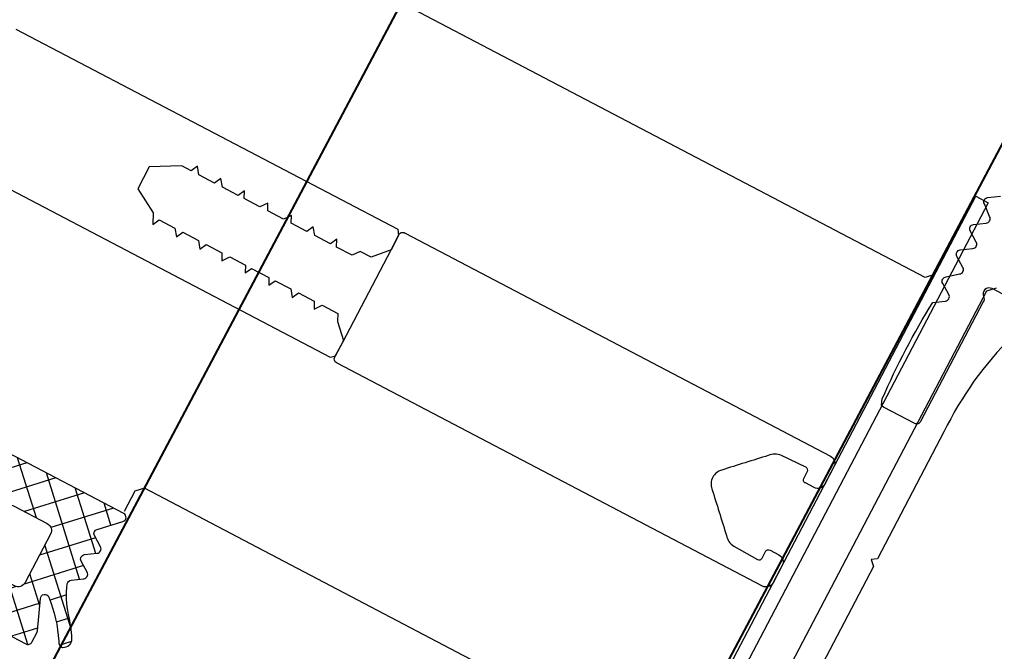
# Model space of a CAD drawing. Header units: millimetres. Extents: x -434100 to 9270898, y 0 to 249028.
# Drawn here: x -53940.2 to -53872.9, y 110980.2 to 111023.8 of the extents above; entities that cross this region are included whole.
import ezdxf
from ezdxf import colors
from ezdxf.entities.mleader import LeaderData, LeaderLine
from ezdxf.math import Vec2, Vec3

# ---------------------------------------------------------------- set-up
doc = ezdxf.new("R2010")
doc.units = ezdxf.units.MM
doc.header["$MEASUREMENT"] = 0
doc.layers.get('0').update_dxf_attribs({"color": 250, "lineweight": 9})
for name, color, linetype, lineweight in [('_АР ТЕКСТ', 250, 'Continuous', 25), ('АР_Отметки', 250, 'Continuous', 15), ('АР_Перегородки витражные', 152, 'Continuous', 13), ('АР_Подоконники', 163, 'Continuous', 9), ('АР_Размеры дверей', 15, 'Continuous', 0), ('АР_Сущ Несущая стена', 216, 'Continuous', 30)]:
    doc.layers.add(name, color=color, linetype=linetype, lineweight=lineweight)
doc.layers.add('Тонкая', color=7, linetype='Continuous')
doc.styles.add('ISOCPEUR', font='isocpeur.TTF', dxfattribs={"width": 0.7})

# ---------------------------------------------------------------- blocks, each defined once
blk = doc.blocks.new('_DotSmall')
at = {"color": 0, "linetype": 'ByBlock', "const_width": 0.5}
blk.add_lwpolyline([(-0.0625, 0, 1), (0.0625, 0, 1)], format="xyb", close=True, dxfattribs=at)
blk = doc.blocks.new('стойка витр.')
h = blk.add_hatch()
h.set_pattern_fill('ANSI37', scale=0.5, angle=-69.23283665521843)
h.set_pattern_definition([(335.7671633447816, (-69115.31625940584, 318510.9409690977), (0.6515825639889636, 1.447617495164233), []), (65.76716334478155, (-69115.31625940584, 318510.9409690977), (-1.447617495164233, 0.6515825639889636), [])])
edge = h.paths.add_edge_path()
edge.add_line((-7.614656875375658, -25.62993601259222), (-7.273265914729564, -26.53020796886267))
edge.add_arc((-7.672138333263274, -26.68151659366696), 0.4266069692434679, -30.765631391378577, 20.77378547182468, ccw=False)
edge.add_arc((-6.938850257283542, -27.11794408495156), 0.4267278803339729, 149.2463648056786, 290.7703475873838)
edge.add_line((-6.787522688187892, -27.51693863464607), (-5.761497533734655, -27.12786096686614))
edge.add_arc((-5.826270069284272, -26.95688741173914), 0.1828317202082013, 290.7489596719217, 380.7853669983573)
edge.add_line((-5.655337706935825, -26.89200624793739), (-5.698566115868744, -26.77800989551906))
edge.add_arc((-5.527559815348082, -26.71316091253391), 0.1828894349380834, 65.75635340077491, 200.7677215485159, ccw=False)
edge.add_line((-5.452462167653721, -26.54640093915077), (-3.994188920449233, -27.29736676610628))
edge.add_arc((-4.339684557994865, -27.83227055815794), 0.6367804192296694, 19.809448943918426, 57.14148607166612, ccw=False)
edge.add_line((-3.740585688123247, -27.61647007986176), (-2.270775810728082, -31.49246202532231))
edge.add_arc((-2.862326952422118, -31.72816639327794), 0.6367804192285443, -15.60715938413449, 21.72487774361298, ccw=False)
edge.add_line((-2.249025291763246, -31.89948590572749), (-2.842686385673005, -33.42856309223862))
edge.add_arc((-3.009474684396633, -33.35352837480535), 0.1828894349365558, 200.7666051236535, 335.7779732896313, ccw=False)
edge.add_line((-3.180482248484623, -33.41837402567035), (-3.223710657359334, -33.30437767335388))
edge.add_arc((-3.394684212462365, -33.36915020895407), 0.1828317202037067, 20.74895968940122, 110.7853670142414)
edge.add_line((-3.459565376309911, -33.19821784662781), (-4.485590530792251, -33.58729551440774))
edge.add_arc((-4.334307311281267, -33.98630688185023), 0.4267278803335083, 110.7639791032461, 252.2879618854569)
edge.add_arc((-4.593835025358378, -34.79921876089735), 0.4266069692128739, 20.760541213745626, 72.2999580801698, ccw=False)
edge.add_line((-4.194927641627146, -34.64800234186259), (-3.805871961842058, -35.67396951244882))
edge.add_arc((-3.976804324152614, -35.73885067632053), 0.1828317201976034, -69.25104032001241, 20.78536702306718, ccw=False)
edge.add_line((-3.912031788582681, -35.9098242314285), (-10.63804850899032, -38.46038830642647))
edge.add_arc((-10.76198657700206, -38.18099989774544), 0.3056444463879536, 200.8460379983515, 293.92230867425997, ccw=False)
edge.add_line((-11.04762355046114, -38.2897659172595), (-11.3069940036512, -37.6057878035499))
edge.add_arc((-11.02280217192234, -37.49789568213767), 0.3039830703908278, 175.7219656777917, 200.7890354028728, ccw=False)
edge.add_line((-11.32593828623067, -37.47521963119652), (-11.26283276302274, -35.23454482450325))
edge.add_arc((-11.5667631736687, -35.21197449929495), 0.3047673113958011, 355.7529257944983, 510.3971654946409)
edge.add_arc((-3.085478140807247, -39.81161386289363), 9.95296756819478, 151.493160172311, 169.5799937381118)
edge.add_arc((-13.27454869620142, -38.00608067109534), 0.4002801790508524, 282.30928711923883, 359.2250395672268, ccw=False)
edge.add_arc((-13.15914824141406, -37.79549114656839), 0.6024183835459826, 172.8865217206561, 267.13931994465963, ccw=False)
edge.add_arc((-2.924576102079248, -39.73891867786803), 11.01872594919693, 160.6453850739864, 169.4469810176308, ccw=False)
edge.add_arc((-19.07760885644255, -34.09585671602533), 6.091684827120307, 340.9199566399376, 360.7754221413588)
edge.add_arc((-13.29124725463213, -34.01305259408502), 0.3047655738143686, 359.9316076928689, 436.4302022680961)
edge.add_line((-13.21974018984474, -33.71679460741143), (-14.0766899229202, -33.52020163946145))
edge.add_arc((-14.00514734915965, -33.22393144415915), 0.3047857747414494, 145.1100748207506, 256.424251871352, ccw=False)
edge.add_line((-14.2551486332959, -33.04959347808472), (-13.74402617113083, -32.33421562775766))
edge.add_arc((-13.99402745527389, -32.1598776616858), 0.3047857747455562, 325.1100748218798, 436.4242518702226)
edge.add_line((-13.92248488150653, -31.86360746638093), (-14.7794566025841, -31.6669565144839))
edge.add_arc((-14.7079140287954, -31.37068631918638), 0.3047857747434108, 145.1100748199116, 256.4242518659954, ccw=False)
edge.add_line((-14.95791531293071, -31.19634835310717), (-14.44679285076563, -30.48097050278011))
edge.add_arc((-14.69684457899481, -30.30662212908397), 0.3048331054870662, 325.1138936033488, 425.7589859189499)
edge.add_line((-14.57168746687239, -30.0286672415823), (-16.28069433249766, -29.27720980550657))
edge.add_arc((-16.15556139849932, -28.99925320327871), 0.3048247429148342, 110.79403674408451, 245.7632621299588, ccw=False)
edge.add_line((-16.26377712844987, -28.71428394233226), (-7.850470401957864, -25.52388481301023))
edge.add_arc((-7.785589238115906, -25.69481717533219), 0.1828317201977073, 20.785366643697614, 110.7853670130821, ccw=False)
edge = h.paths.add_edge_path(flags=16)
edge.add_line((-3.343847721320344, -31.0696095920357), (-4.256775251385989, -28.66215553430811))
edge.add_arc((-4.763091039367282, -28.8541548874382), 0.5414973949720253, 20.7671633452251, 110.7671633452251)
edge.add_line((-4.955090392497368, -28.34783909945691), (-5.880512773175724, -28.69876731990371))
edge.add_arc((-5.68851342006019, -29.20508310789228), 0.5414973949736688, 110.7671633435124, 200.7671633435124)
edge.add_line((-6.194829208048759, -29.39708246100781), (-5.281901677954011, -31.8045365187354))
edge.add_arc((-4.775585889972717, -31.61253716560532), 0.5414973949720253, 200.7671633452251, 290.7671633452251)
edge.add_line((-4.583586536842631, -32.11885295358661), (-3.658164156164275, -31.76792473313981))
edge.add_arc((-3.850163509294362, -31.26160894516579), 0.541497394965222, 290.7671633454981, 380.7671633454981)
edge = h.paths.add_edge_path(flags=16)
edge.add_line((-6.665125275787432, -32.97088079506648), (-8.003619441966293, -29.4411776089255))
edge.add_arc((-8.509935229947587, -29.63317696205559), 0.5414973949720253, 20.7671633452251, 110.7671633452251)
edge.add_line((-8.701934583077673, -29.12686117407429), (-11.1093675273587, -30.03978069775621))
edge.add_arc((-10.91736817424317, -30.54609648574478), 0.5414973949736688, 110.7671633435124, 200.7671633435124)
edge.add_line((-11.42368396223173, -30.73809583886032), (-10.08518979602377, -34.2677990250013))
edge.add_arc((-9.578874008042476, -34.07579967187121), 0.5414973949720253, 200.7671633452251, 290.7671633452251)
edge.add_line((-9.38687465491239, -34.5821154598525), (-6.979441710631363, -33.66919593617058))
edge.add_arc((-7.171441063761449, -33.16288014819656), 0.541497394965222, 290.7671633454981, 380.7671633454981)
at = {"lineweight": 0, "ltscale": 100, "transparency": 33554687}
for points in [[(-4.8720624113339, 3.563811556159635), (-32.68827406296623, -6.984337978748954), (-32.78663952485658, -7.412805841304362), (-32.39756185706938, -8.438830995786702), (-31.09647737510386, -9.118948907402228), (-30.2985029091069, -8.81635004535201), (-29.78357822878752, -9.142708211846184), (-28.64349873815081, -8.710380147196702), (-28.58844165704795, -8.16787993638718), (-28.18751332900138, -8.537466511741513), (-27.04754980615689, -8.105182423096267), (-26.87849637278123, -7.51945380341931), (-26.47751006082399, -7.889018390778801), (-25.33748855406884, -7.456712314131437), (-25.28243147299509, -6.914212103321915), (-24.7675067926466, -7.240570269808813), (-23.62748528589145, -6.808264193168725), (-23.5724282048177, -6.265763982351928), (-23.05744554058765, -6.592100160843984), (-21.91748201774317, -6.159816072198737), (-21.86242493664031, -5.617315861389216), (-21.46149660859373, -5.986902436743549), (-20.32147510183859, -5.554596360096184), (-20.15236368455226, -4.968845752424386), (-19.75143535650568, -5.338432327778719), (-18.6114718336612, -4.906148239133472), (-18.44241840028553, -4.320419619456516), (-18.0414320883574, -4.689984206808731), (-17.35739599072258, -4.430591765623831), (-15.14439867439796, -4.764904394331097), (-14.53915697429329, -6.360969294146344), (-15.78927863537683, -7.87813783652382), (-15.87193323494284, -8.691881148712127), (-16.27286156296032, -8.322294573416002), (-17.41288306971546, -8.754600650063367), (-17.58193650312023, -9.340329269682115), (-17.9828648311377, -8.97074269438599), (-19.12288633789285, -9.403048771026079), (-19.29193977129762, -9.988777390644827), (-19.69292608322576, -9.61921280335082), (-20.83288960607024, -10.05149689199607), (-20.8879466871731, -10.59399710274738), (-21.40287136749248, -10.26763893631141), (-22.54295085812919, -10.6999670009609), (-22.59800793926115, -11.24246721171221), (-22.99893626727862, -10.87288063641608), (-24.25289614239591, -11.34839313392149), (-24.30795322352787, -11.89089334468008), (-24.70893953545601, -11.52132875738607), (-25.84896104221116, -11.95363483402616), (-26.01801447558682, -12.53936345364491), (-26.4189428036334, -12.16977687834878), (-27.55896431035944, -12.60208295499615), (-27.61402139149141, -13.14458316574746), (-28.12900405569235, -12.81824698731361), (-29.26896757853683, -13.25053107595886), (-29.32402465966879, -13.79303128671745), (-29.89022619093885, -15.05085136390699), (-29.45792011427693, -16.19087287064031), (-29.14341260807123, -16.33238676948531), (-1.327200956468005, -5.784237234569446)], [(-69.8438361948356, -5.633594956780144), (-69.21493715024553, -5.916666730459838), (-30.90838462579995, 8.609511357899464), (-30.62531285212026, 9.238410402496811), (-31.1873041553481, 10.72042096611403)], [(-59.28629948117305, -43.93455252060812), (-73.55412178576807, -6.30930235532287), (-74.18304982228437, -6.026241575636959)], [(-56.0608929025766, -41.98018508909445), (-55.7778211288678, -41.3512860444971), (-17.47126860445132, -26.8251079561378), (-16.84236955983215, -27.10817972981749), (-16.28037825660431, -28.59019029343472)]]:
    blk.add_lwpolyline(points, dxfattribs=at)
at = {"color": 7, "lineweight": 0, "ltscale": 100, "transparency": 33554687}
for points in [[(-75.03088077326538, -6.556658951718418), (-73.89088825849467, -6.124363869072113, -0.7102015621310012), (-73.37286607688293, -6.741579856578028, 0.2286961432583318), (-73.40517316877958, -7.111109647914418), (-70.10181337440736, -15.82230158713355, 0.414362099440266), (-69.70872084749863, -15.99923473002855), (-67.42870682594366, -15.13463357074215, 0.1511707915363169), (-67.28675684856717, -15.02397433044825), (-67.28408048482379, -14.56993261339812, 0.03540799054371244), (-69.94453478069045, -7.554127657436766), (-70.80145552181057, -7.357523695485725, -0.527867958552825), (-70.9799117797229, -6.88692200143123), (-70.46881830951315, -6.171555145097955, 0.5278679585528249), (-70.64727456742548, -5.700953451043461), (-71.54744570542243, -5.39029515288712, -0.527867958552825), (-71.72590196330566, -4.91969345882535), (-71.21480849309592, -4.20432660249935, 0.5278679585528249), (-71.39326475097914, -3.733724908495788), (-72.25018549209926, -3.537120946544746, -0.527867958552825), (-72.4286417500116, -3.066519252482976), (-71.91757026780397, -2.351094412268139, 0.5278679585717272), (-72.0960265256872, -1.880492718206369), (-72.95294726680731, -1.683888756255328, -0.5278679585717273), (-73.13140352474875, -1.213287062200834), (-72.66353846338461, -0.3839238536165794, 0.5278679585528249), (-72.84199472126784, 0.08667784044519067), (-73.69893745039008, 0.2833397862850688, -0.5278679585717273)], [(-3.912031788582681, -35.9098242314285), (-10.63804850899032, -38.46038830642647, -0.4300281847644905), (-11.04762355046114, -38.2897659172595), (-11.3069940036512, -37.6057878035499, -0.1098139781175365), (-11.32593828623067, -37.47521963119652), (-11.26283276302274, -35.23454482450325, 0.8000358277039689), (-11.83174935798161, -35.06142405519495, 0.07908294790216032), (-12.87430513065192, -38.01149454006372, -0.3488032577412263), (-13.18921346374555, -38.39715882165183, -0.4361245879823007), (-13.75692971088574, -37.72089072036033, -0.03842309887939363), (-13.32058396766661, -36.08715992321959, 0.08685322061285544), (-12.98648189794039, -34.01341638380836, 0.3467629046601076), (-13.21974018984474, -33.71679460741143), (-14.0766899229202, -33.52020163946145, -0.5278770357902526), (-14.2551486332959, -33.04959347808472), (-13.74402617113083, -32.33421562775766, 0.5278770357776507), (-13.92248488150653, -31.86360746638093), (-14.7794566025841, -31.6669565144839, -0.5278770357650493), (-14.95791531293071, -31.19634835310717), (-14.44679285076563, -30.48097050278011, 0.4697389635461835), (-14.57168746687239, -30.0286672415823), (-16.28069433249766, -29.27720980550657, -0.667984424932516), (-16.26377712844987, -28.71428394233226), (-7.850470401957864, -25.52388481301023, -0.4142135642613711)]]:
    blk.add_lwpolyline(points, format="xyb", dxfattribs=at)
at = {"lineweight": 0, "ltscale": 100, "transparency": 33554687}
blk.add_lwpolyline([(-75.65109363460215, -9.228998069294903, -0.08279896819570452), (-71.78454054114991, -16.33338165576424), (-68.2828855071275, -25.56749207813118), (-67.85441064060433, -25.66578856210981), (-68.06674346281216, -26.13747383952432), (-64.60831683766446, -35.257587909633, -0.08279896819570452)], format="xyb", dxfattribs=at)
at = {"color": 7, "lineweight": 0, "ltscale": 100, "transparency": 33554687}
blk.add_lwpolyline([(-72.00534459005576, 0.06645459306309931), (-72.91737339223619, -0.2793946658493951)], dxfattribs=at)
blk.add_lwpolyline([(-72.91737339223619, -0.2793946658493951), (-54.81141330953687, -48.02608389785019), (-53.89938450735644, -47.68023463893769), (-72.00534459005576, 0.06645459306309931)], close=True)
at = {"lineweight": 0, "ltscale": 100, "transparency": 33554687}
blk.add_lwpolyline([(-32.39756185706938, -8.438830995786702), (-32.78663952485658, -7.412805841304362, 0.5239329190821609), (-33.2204523376422, -7.186144611914642), (-64.21182667926769, -18.93829823563283, 0.4143255057077639), (-64.53033920991584, -19.64587643784762), (-64.05480472955969, -20.89989428329136, 0.410627156480438), (-63.35370618529851, -21.2207818566676), (-62.72021259606117, -20.98055557451153, 0.4925517741577297), (-62.57218080674647, -20.68314875576471), (-62.75156135272118, -20.21010964907327, -0.4411110715409258), (-62.61002546586678, -19.89566012677096), (-60.83807044223067, -19.28752400128724, -0.2080566110632873), (-59.94503853938659, -19.40384657128016, -1.575399656426527e-05), (-56.87977393603069, -20.78551547546522, -0.4398191101055806), (-56.36006749374792, -22.15601788895583, -1.575399656426528e-05), (-57.73845635901671, -25.2227588602982, -0.2080566110632873), (-58.32981322327396, -25.9019745689875), (-60.05946139091975, -26.62167684709857, -0.4411110715409258), (-60.37391091321479, -26.48014096025872), (-60.5532914591895, -26.00710185356729, 0.4925517741577297), (-60.86130306290579, -25.88263065828505), (-61.49479665214312, -26.12285694043385, 0.410627156480438), (-61.80683951149695, -26.82793655114801), (-61.3313050311408, -28.08195439658448, 0.4143255057077639), (-60.62370682114852, -28.40042247599195), (-29.6323624739598, -16.64818975485105, 0.5239329190821609), (-29.45792011430603, -16.19087287058937), (-29.84699778209324, -15.16484771611431)], format="xyb", close=True, dxfattribs=at)
at = {"color": 7}
blk.add_lwpolyline([(-6.665125275787432, -32.97088079506648), (-8.003619441966293, -29.4411776089255, 0.414213562373095), (-8.701934583077673, -29.12686117407429), (-11.1093675273587, -30.03978069775621, 0.414213562373095), (-11.42368396223173, -30.73809583886032), (-10.08518979602377, -34.2677990250013, 0.414213562373095), (-9.38687465491239, -34.5821154598525), (-6.979441710631363, -33.66919593617058, 0.414213562373095)], format="xyb", close=True, dxfattribs=at)
blk = doc.blocks.new('A$Cd39b9c29')
at = {"color": 5, "ltscale": 150}
for p, q in [((4761.678311984055, -2780.82130629092), (6027.145115525229, -383.344117126253)), ((4802.162454684963, -2791.910856640316), (6064.915442717611, -400.4321254459792))]:
    blk.add_line(p, q, dxfattribs=at)
at = {"layer": 'АР_Перегородки витражные', "xscale": -1, "rotation": 353.2013528500327}
blk.add_blockref('стойка витр.', (5374.079082107521, -1565.048679498199), dxfattribs=at)
blk = doc.blocks.new('A$Cec9b444d')
at = {"layer": 'Тонкая', "ltscale": 100, "rotation": 359.8999999999999}
blk.add_blockref('A$Cd39b9c29', (-19.13216614062549, 2.909131854816223), dxfattribs=at)

msp = doc.modelspace()

# ---------------------------------------------------------------- linework, layer by layer
at = {"layer": 'АР_Подоконники', "ltscale": 100}
for centre, radius, start, end in [((-62167.24300156608, 115478.5601402703), 8924.05480828957, 271.1088337112354, 356.4039573747584), ((-62177.5982352608, 115490.9179208929), 8940.172386791677, 271.6912536695478, 356.3290814001298)]:
    msp.add_arc(centre, radius, start, end, dxfattribs=at)
at = {"layer": 'АР_Сущ Несущая стена', "lineweight": 18, "ltscale": 100}
for centre, radius, start, end in [((-62178.19872707473, 115484.5892881446), 9778.654617052323, 272.5925479651556, 356.6353913737287), ((-62185.86614956979, 115502.5789153461), 9144.28346907419, 272.8206375183279, 356.2887310665694)]:
    msp.add_arc(centre, radius, start, end, dxfattribs=at)

# ---------------------------------------------------------------- block references
at = {"layer": 'АР_Размеры дверей', "ltscale": 100}
msp.add_blockref('A$Cec9b444d', (-59297.93893264476, 112591.6578694153), dxfattribs=at)

# ---------------------------------------------------------------- leaders
at = {"layer": '_АР ТЕКСТ'}
ml = msp.add_multileader_mtext('Standard', dxfattribs=at)
ml.set_content('{\\W0.8;-2,550}', color=256, style='ISOCPEUR')
ml.set_leader_properties(color=256, linetype='Continuous', lineweight=-1)
ml.set_arrow_properties(name='DOTSMALL')
ml.build(insert=Vec2(0, 0))
ml.multileader.update_dxf_attribs({"has_text_frame": 1, "text_left_attachment_type": 4, "text_right_attachment_type": 4, "dogleg_length": 100, "arrow_head_size": 180})
ctx = ml.context
ctx.base_point, ctx.char_height, ctx.arrow_head_size, ctx.landing_gap_size, ctx.plane_origin = Vec3(-302775.822290387, 123943.2638625839, -1.961751612303354), 250, 180, 50, Vec3(-302295.4889269536, 121699.245469789, -1.961751612303354)
ctx.left_attachment, ctx.right_attachment = 4, 4
notes = []
notes.append((ctx, [(0, (0, 0, 0), (0, 0), (1, 0), 1, [])]))
ctx.mtext.insert, ctx.mtext.width, ctx.mtext.defined_height, ctx.mtext.line_spacing_style, ctx.mtext.flow_direction = Vec3(-302725.822290387, 124276.5971959173, -1.961751612303354), 801.0864057841361, 330.709552927064, 2, 5
ml = msp.add_multileader_mtext('Standard', dxfattribs=at)
ml.set_content('{\\W0.8;-2,550}', color=256, style='ISOCPEUR')
ml.set_leader_properties(color=256, linetype='Continuous', lineweight=-1)
ml.set_arrow_properties(name='DOTSMALL')
ml.build(insert=Vec2(0, 0))
ml.multileader.update_dxf_attribs({"has_text_frame": 1, "text_left_attachment_type": 4, "text_right_attachment_type": 4, "dogleg_length": 100, "arrow_head_size": 180})
ctx = ml.context
ctx.base_point, ctx.char_height, ctx.arrow_head_size, ctx.landing_gap_size, ctx.plane_origin = Vec3(-314736.0148765142, 120073.2763382189, -1.961751612303354), 250, 180, 50, Vec3(-314255.6815130808, 117829.2579454239, -1.961751612303354)
ctx.left_attachment, ctx.right_attachment = 4, 4
notes.append((ctx, [(0, (0, 0, 0), (0, 0), (1, 0), 1, [])]))
ctx.mtext.insert, ctx.mtext.width, ctx.mtext.defined_height, ctx.mtext.line_spacing_style, ctx.mtext.flow_direction = Vec3(-314686.0148765142, 120406.6096715522, -1.961751612303354), 801.0864057841361, 330.709552927064, 2, 5
at = {"layer": 'АР_Отметки'}
ml = msp.add_multileader_mtext('Standard', dxfattribs=at)
ml.set_content('%%P0,000', color=256, style='ISOCPEUR')
ml.set_leader_properties(color=256, linetype='Continuous', lineweight=-1)
ml.set_arrow_properties(name='DOTSMALL')
ml.build(insert=Vec2(0, 0))
ml.multileader.update_dxf_attribs({"has_text_frame": 1, "text_left_attachment_type": 4, "text_right_attachment_type": 4, "dogleg_length": 100, "arrow_head_size": 180})
ctx = ml.context
ctx.base_point, ctx.char_height, ctx.arrow_head_size, ctx.landing_gap_size, ctx.plane_origin = Vec3(-188172.5124386176, 132152.9333137182), 250, 180, 50, Vec3(-190605.4279969083, 130585.9244088862)
ctx.left_attachment, ctx.right_attachment = 4, 4
notes.append((ctx, [(0, (0, 0, 0), (0, 0), (1, 0), 1, [])]))
ctx.mtext.insert, ctx.mtext.width, ctx.mtext.line_spacing_style, ctx.mtext.flow_direction = Vec3(-188122.5124386176, 132486.2666470516), 852.6970314602484, 2, 5
ml = msp.add_multileader_mtext('Standard', dxfattribs=at)
ml.set_content('-1,140', color=256, style='ISOCPEUR')
ml.set_leader_properties(color=256, linetype='Continuous', lineweight=-1)
ml.set_arrow_properties(name='DOTSMALL')
ml.build(insert=Vec2(0, 0))
ml.multileader.update_dxf_attribs({"has_text_frame": 1, "text_left_attachment_type": 4, "text_right_attachment_type": 4, "dogleg_length": 100, "arrow_head_size": 180})
ctx = ml.context
ctx.base_point, ctx.char_height, ctx.arrow_head_size, ctx.landing_gap_size, ctx.plane_origin = Vec3(-177642.6891644439, 129596.0316846829), 250, 180, 50, Vec3(-177735.2565464962, 129497.0226398548)
ctx.left_attachment, ctx.right_attachment = 4, 4
notes.append((ctx, [(0, (0, 0, 0), (0, 0), (1, 0), 1, [])]))
ctx.mtext.insert, ctx.mtext.width, ctx.mtext.line_spacing_style, ctx.mtext.flow_direction = Vec3(-177592.6891644439, 129929.3650180162), 852.6970314602484, 2, 5
ml = msp.add_multileader_mtext('Standard', dxfattribs=at)
ml.set_content('Л.4', color=256, style='ISOCPEUR')
ml.set_leader_properties(color=256, linetype='Continuous', lineweight=-1)
ml.set_arrow_properties(name='DOTSMALL')
ml.build(insert=Vec2(0, 0))
ml.multileader.update_dxf_attribs({"has_text_frame": 1, "text_left_attachment_type": 4, "text_right_attachment_type": 4, "dogleg_length": 100, "arrow_head_size": 180})
ctx = ml.context
ctx.base_point, ctx.char_height, ctx.arrow_head_size, ctx.landing_gap_size, ctx.plane_origin = Vec3(-186544.9491399704, 129531.4380418179), 250, 180, 50, Vec3(-161309.03180635, 117908.3185617844)
ctx.left_attachment, ctx.right_attachment = 4, 4
notes.append((ctx, [(0, (0, 0, 0), (0, 0), (1, 0), 1, [])]))
ctx.mtext.insert, ctx.mtext.width, ctx.mtext.line_spacing_style, ctx.mtext.flow_direction = Vec3(-186494.9491399704, 129864.7713751512), 852.6970314602484, 2, 5
ml = msp.add_multileader_mtext('Standard', dxfattribs=at)
ml.set_content('0,000', color=256, style='ISOCPEUR')
ml.set_leader_properties(color=256, linetype='Continuous', lineweight=-1)
ml.set_arrow_properties(name='DOTSMALL')
ml.build(insert=Vec2(0, 0))
ml.multileader.update_dxf_attribs({"has_text_frame": 1, "text_left_attachment_type": 4, "text_right_attachment_type": 4, "dogleg_length": 100, "arrow_head_size": 180})
ctx = ml.context
ctx.base_point, ctx.char_height, ctx.arrow_head_size, ctx.landing_gap_size, ctx.plane_origin = Vec3(-185715.8079637145, 129520.5651572252), 250, 180, 50, Vec3(-189667.3689469353, 128082.0881639439)
ctx.left_attachment, ctx.right_attachment = 4, 4
notes.append((ctx, [(0, (0, 0, 0), (0, 0), (1, 0), 1, [])]))
ctx.mtext.insert, ctx.mtext.width, ctx.mtext.line_spacing_style, ctx.mtext.flow_direction = Vec3(-185665.8079637145, 129853.8984905586), 852.6970314602484, 2, 5
ml = msp.add_multileader_mtext('Standard', dxfattribs=at)
ml.set_content('-1,140', color=256, style='ISOCPEUR')
ml.set_leader_properties(color=256, linetype='Continuous', lineweight=-1)
ml.set_arrow_properties(name='DOTSMALL')
ml.build(insert=Vec2(0, 0))
ml.multileader.update_dxf_attribs({"has_text_frame": 1, "text_left_attachment_type": 4, "text_right_attachment_type": 4, "dogleg_length": 100, "arrow_head_size": 180})
ctx = ml.context
ctx.base_point, ctx.char_height, ctx.arrow_head_size, ctx.landing_gap_size, ctx.plane_origin = Vec3(-180313.7221072279, 128673.3217394912, 1.149675994230903e-08), 250, 180, 50, Vec3(-180395.1155570771, 128959.4633156335, 1.149675994230903e-08)
ctx.left_attachment, ctx.right_attachment = 4, 4
notes.append((ctx, [(0, (0, 0, 0), (0, 0), (1, 0), 1, [])]))
ctx.mtext.insert, ctx.mtext.width, ctx.mtext.line_spacing_style, ctx.mtext.flow_direction = Vec3(-180263.7221072279, 129006.6550728246, 1.149675994230903e-08), 852.6970314602484, 2, 5
ml = msp.add_multileader_mtext('Standard', dxfattribs=at)
ml.set_content('%%P0,000', color=256, style='ISOCPEUR')
ml.set_leader_properties(color=256, linetype='Continuous', lineweight=-1)
ml.set_arrow_properties(name='DOTSMALL')
ml.build(insert=Vec2(0, 0))
ml.multileader.update_dxf_attribs({"has_text_frame": 1, "text_left_attachment_type": 4, "text_right_attachment_type": 4, "dogleg_length": 100, "arrow_head_size": 180})
ctx = ml.context
ctx.base_point, ctx.char_height, ctx.arrow_head_size, ctx.landing_gap_size, ctx.plane_origin = Vec3(-195756.5539536524, 128483.8249865545, -0.1595442850443263), 250, 180, 50, Vec3(-198827.6356693176, 126894.2764455226, -0.1595442850443263)
ctx.left_attachment, ctx.right_attachment = 4, 4
notes.append((ctx, [(0, (0, 0, 0), (0, 0), (1, 0), 1, [])]))
ctx.mtext.insert, ctx.mtext.width, ctx.mtext.line_spacing_style, ctx.mtext.flow_direction = Vec3(-195706.5539536524, 128817.1583198878, -0.1595442850443263), 852.6970314602484, 2, 5
ml = msp.add_multileader_mtext('Standard', dxfattribs=at)
ml.set_content('{\\W0.8;-2,250}', color=256, style='ISOCPEUR')
ml.set_leader_properties(color=256, linetype='Continuous', lineweight=-1)
ml.set_arrow_properties(name='DOTSMALL')
ml.build(insert=Vec2(0, 0))
ml.multileader.update_dxf_attribs({"has_text_frame": 1, "text_left_attachment_type": 4, "text_right_attachment_type": 4, "dogleg_length": 100, "arrow_head_size": 180})
ctx = ml.context
ctx.base_point, ctx.char_height, ctx.arrow_head_size, ctx.landing_gap_size, ctx.plane_origin = Vec3(-297233.6192957293, 128352.8588700729), 250, 180, 50, Vec3(-296855.5361043215, 126878.8351738673)
ctx.left_attachment, ctx.right_attachment = 4, 4
notes.append((ctx, [(0, (0, 0, 0), (0, 0), (1, 0), 1, [])]))
ctx.mtext.insert, ctx.mtext.width, ctx.mtext.defined_height, ctx.mtext.line_spacing_style, ctx.mtext.flow_direction = Vec3(-297183.6192957293, 128686.1922034062), 769.9889591111103, 343.8884462512117, 2, 5
ml = msp.add_multileader_mtext('Standard', dxfattribs=at)
ml.set_content('{\\W0.8;-2,250}', color=256, style='ISOCPEUR')
ml.set_leader_properties(color=256, linetype='Continuous', lineweight=-1)
ml.set_arrow_properties(name='DOTSMALL')
ml.build(insert=Vec2(0, 0))
ml.multileader.update_dxf_attribs({"has_text_frame": 1, "text_left_attachment_type": 4, "text_right_attachment_type": 4, "dogleg_length": 100, "arrow_head_size": 180})
ctx = ml.context
ctx.base_point, ctx.char_height, ctx.arrow_head_size, ctx.landing_gap_size, ctx.plane_origin = Vec3(-162020.0881853796, 128147.0741639908), 250, 180, 50, Vec3(-162101.4816352288, 126868.9548589426)
ctx.left_attachment, ctx.right_attachment = 4, 4
notes.append((ctx, [(0, (0, 0, 0), (0, 0), (1, 0), 1, [])]))
ctx.mtext.insert, ctx.mtext.width, ctx.mtext.defined_height, ctx.mtext.line_spacing_style, ctx.mtext.flow_direction = Vec3(-161970.0881853796, 128480.4074973241), 769.9889591111103, 343.8884462512117, 2, 5
ml = msp.add_multileader_mtext('Standard', dxfattribs=at)
ml.set_content('+2,100', color=256, style='ISOCPEUR')
ml.set_leader_properties(color=256, linetype='Continuous', lineweight=-1)
ml.set_arrow_properties(name='DOTSMALL')
ml.build(insert=Vec2(0, 0))
ml.multileader.update_dxf_attribs({"has_text_frame": 1, "text_left_attachment_type": 4, "text_right_attachment_type": 4, "dogleg_length": 100, "arrow_head_size": 180})
ctx = ml.context
ctx.base_point, ctx.char_height, ctx.arrow_head_size, ctx.landing_gap_size, ctx.plane_origin = Vec3(-157182.678851943, 126442.1109079918, 1.149675994230903e-08), 250, 180, 50, Vec3(-157264.0723017922, 125174.5467158615, 1.149675994230903e-08)
ctx.left_attachment, ctx.right_attachment = 4, 4
notes.append((ctx, [(0, (0, 0, 0), (0, 0), (1, 0), 1, [])]))
ctx.mtext.insert, ctx.mtext.width, ctx.mtext.line_spacing_style, ctx.mtext.flow_direction = Vec3(-157132.678851943, 126775.4442413251, 1.149675994230903e-08), 852.6970314602484, 2, 5
ml = msp.add_multileader_mtext('Standard', dxfattribs=at)
ml.set_content('Л.5', color=256, style='ISOCPEUR')
ml.set_leader_properties(color=256, linetype='Continuous', lineweight=-1)
ml.set_arrow_properties(name='DOTSMALL')
ml.build(insert=Vec2(0, 0))
ml.multileader.update_dxf_attribs({"has_text_frame": 1, "text_left_attachment_type": 4, "text_right_attachment_type": 4, "dogleg_length": 100, "arrow_head_size": 180})
ctx = ml.context
ctx.base_point, ctx.char_height, ctx.arrow_head_size, ctx.landing_gap_size, ctx.plane_origin = Vec3(-157231.0599079989, 123907.895005536), 250, 180, 50, Vec3(-131995.1425743785, 112284.7755255026)
ctx.left_attachment, ctx.right_attachment = 4, 4
notes.append((ctx, [(0, (0, 0, 0), (0, 0), (1, 0), 1, [])]))
ctx.mtext.insert, ctx.mtext.width, ctx.mtext.line_spacing_style, ctx.mtext.flow_direction = Vec3(-157181.0599079989, 124241.2283388694), 852.6970314602484, 2, 5
ml = msp.add_multileader_mtext('Standard', dxfattribs=at)
ml.set_content('0,000', color=256, style='ISOCPEUR')
ml.set_leader_properties(color=256, linetype='Continuous', lineweight=-1)
ml.set_arrow_properties(name='DOTSMALL')
ml.build(insert=Vec2(0, 0))
ml.multileader.update_dxf_attribs({"has_text_frame": 1, "text_left_attachment_type": 4, "text_right_attachment_type": 4, "dogleg_length": 100, "arrow_head_size": 180})
ctx = ml.context
ctx.base_point, ctx.char_height, ctx.arrow_head_size, ctx.landing_gap_size, ctx.plane_origin = Vec3(-202684.2395502269, 121780.8524941115, -0.1595442850443263), 250, 180, 50, Vec3(-205755.3212658922, 120191.3039530797, -0.1595442850443263)
ctx.left_attachment, ctx.right_attachment = 4, 4
notes.append((ctx, [(0, (0, 0, 0), (0, 0), (1, 0), 1, [])]))
ctx.mtext.insert, ctx.mtext.width, ctx.mtext.line_spacing_style, ctx.mtext.flow_direction = Vec3(-202634.2395502269, 122114.1858274449, -0.1595442850443263), 852.6970314602484, 2, 5
ml = msp.add_multileader_mtext('Standard', dxfattribs=at)
ml.set_content('0,000', color=256, style='ISOCPEUR')
ml.set_leader_properties(color=256, linetype='Continuous', lineweight=-1)
ml.set_arrow_properties(name='DOTSMALL')
ml.build(insert=Vec2(0, 0))
ml.multileader.update_dxf_attribs({"has_text_frame": 1, "text_left_attachment_type": 4, "text_right_attachment_type": 4, "dogleg_length": 100, "arrow_head_size": 180})
ctx = ml.context
ctx.base_point, ctx.char_height, ctx.arrow_head_size, ctx.landing_gap_size, ctx.plane_origin = Vec3(-172256.7562315208, 120738.0500817362, 1.149675994230903e-08), 250, 180, 50, Vec3(-174417.9686015893, 120213.4711749175, 1.149675994230903e-08)
ctx.left_attachment, ctx.right_attachment = 4, 4
notes.append((ctx, [(0, (0, 0, 0), (0, 0), (1, 0), 1, [])]))
ctx.mtext.insert, ctx.mtext.width, ctx.mtext.line_spacing_style, ctx.mtext.flow_direction = Vec3(-172206.7562315208, 121138.0500817362, 1.149675994230903e-08), 852.6970314602484, 2, 5
ml = msp.add_multileader_mtext('Standard', dxfattribs=at)
ml.set_content('{\\W0.8;-2,250}', color=256, style='ISOCPEUR')
ml.set_leader_properties(color=256, linetype='Continuous', lineweight=-1)
ml.set_arrow_properties(name='DOTSMALL')
ml.build(insert=Vec2(0, 0))
ml.multileader.update_dxf_attribs({"has_text_frame": 1, "text_left_attachment_type": 4, "text_right_attachment_type": 4, "dogleg_length": 100, "arrow_head_size": 180})
ctx = ml.context
ctx.base_point, ctx.char_height, ctx.arrow_head_size, ctx.landing_gap_size, ctx.plane_origin = Vec3(-298305.7964583198, 120267.0421383413, 1.149675994230903e-08), 250, 180, 50, Vec3(-302964.3053933498, 116414.7346247101, 1.149675994230903e-08)
ctx.left_attachment, ctx.right_attachment = 4, 4
notes.append((ctx, [(0, (0, 0, 0), (0, 0), (1, 0), 1, [])]))
ctx.mtext.insert, ctx.mtext.width, ctx.mtext.defined_height, ctx.mtext.line_spacing_style, ctx.mtext.flow_direction = Vec3(-298255.7964583198, 120600.3754716746, 1.149675994230903e-08), 769.9889591111103, 343.8884462512117, 2, 5
ml = msp.add_multileader_mtext('Standard', dxfattribs=at)
ml.set_content('0,000', color=256, style='ISOCPEUR')
ml.set_leader_properties(color=256, linetype='Continuous', lineweight=-1)
ml.set_arrow_properties(name='DOTSMALL')
ml.build(insert=Vec2(0, 0))
ml.multileader.update_dxf_attribs({"has_text_frame": 1, "text_left_attachment_type": 4, "text_right_attachment_type": 4, "dogleg_length": 100, "arrow_head_size": 180})
ctx = ml.context
ctx.base_point, ctx.char_height, ctx.arrow_head_size, ctx.landing_gap_size, ctx.plane_origin = Vec3(-153650.4186796094, 119949.9553652005), 250, 180, 50, Vec3(-156721.5003952747, 118360.4068241686)
ctx.left_attachment, ctx.right_attachment = 4, 4
notes.append((ctx, [(0, (0, 0, 0), (0, 0), (1, 0), 1, [])]))
ctx.mtext.insert, ctx.mtext.width, ctx.mtext.line_spacing_style, ctx.mtext.flow_direction = Vec3(-153600.4186796094, 120283.2886985338), 852.6970314602484, 2, 5
ml = msp.add_multileader_mtext('Standard', dxfattribs=at)
ml.set_content('0,000', color=256, style='ISOCPEUR')
ml.set_leader_properties(color=256, linetype='Continuous', lineweight=-1)
ml.set_arrow_properties(name='DOTSMALL')
ml.build(insert=Vec2(0, 0))
ml.multileader.update_dxf_attribs({"has_text_frame": 1, "text_left_attachment_type": 4, "text_right_attachment_type": 4, "dogleg_length": 100, "arrow_head_size": 180})
ctx = ml.context
ctx.base_point, ctx.char_height, ctx.arrow_head_size, ctx.landing_gap_size, ctx.plane_origin = Vec3(-156554.0615797294, 119605.9745968569, 1.149675994230903e-08), 250, 180, 50, Vec3(-156635.4550295786, 118405.0770713933, 1.149675994230903e-08)
ctx.left_attachment, ctx.right_attachment = 4, 4
notes.append((ctx, [(0, (0, 0, 0), (0, 0), (1, 0), 1, [])]))
ctx.mtext.insert, ctx.mtext.width, ctx.mtext.line_spacing_style, ctx.mtext.flow_direction = Vec3(-156504.0615797294, 120005.9745968569, 1.149675994230903e-08), 852.6970314602484, 2, 5
ml = msp.add_multileader_mtext('Standard', dxfattribs=at)
ml.set_content('{\\W0.8;-2,250}', color=256, style='ISOCPEUR')
ml.set_leader_properties(color=256, linetype='Continuous', lineweight=-1)
ml.set_arrow_properties(name='DOTSMALL')
ml.build(insert=Vec2(0, 0))
ml.multileader.update_dxf_attribs({"has_text_frame": 1, "text_left_attachment_type": 4, "text_right_attachment_type": 4, "dogleg_length": 100, "arrow_head_size": 180})
ctx = ml.context
ctx.base_point, ctx.char_height, ctx.arrow_head_size, ctx.landing_gap_size, ctx.plane_origin = Vec3(-336127.5, 116985.8569053825, 1.149675994230903e-08), 250, 180, 50, Vec3(-337173.9636271417, 115928.762695511, 1.149675994230903e-08)
ctx.left_attachment, ctx.right_attachment = 4, 4
notes.append((ctx, [(0, (0, 0, 0), (0, 0), (1, 0), 1, [])]))
ctx.mtext.insert, ctx.mtext.width, ctx.mtext.defined_height, ctx.mtext.line_spacing_style, ctx.mtext.flow_direction = Vec3(-336077.5, 117319.1902387158, 1.149675994230903e-08), 769.9889591111103, 343.8884462512117, 2, 5
ml = msp.add_multileader_mtext('Standard', dxfattribs=at)
ml.set_content('{\\W0.8;-2,650}', color=256, style='ISOCPEUR')
ml.set_leader_properties(color=256, linetype='Continuous', lineweight=-1)
ml.set_arrow_properties(name='DOTSMALL')
ml.build(insert=Vec2(0, 0))
ml.multileader.update_dxf_attribs({"has_text_frame": 1, "text_left_attachment_type": 4, "text_right_attachment_type": 4, "dogleg_length": 100, "arrow_head_size": 180})
ctx = ml.context
ctx.base_point, ctx.char_height, ctx.arrow_head_size, ctx.landing_gap_size, ctx.plane_origin = Vec3(-302139.5, 114233.6666666667), 250, 180, 50, Vec3(-302336.2563643702, 112502.8541723344)
ctx.left_attachment, ctx.right_attachment = 4, 4
notes.append((ctx, [(0, (0, 0, 0), (0, 0), (1, 0), 1, [])]))
ctx.mtext.insert, ctx.mtext.width, ctx.mtext.defined_height, ctx.mtext.line_spacing_style, ctx.mtext.flow_direction = Vec3(-302089.5, 114567), 881.1857792269554, 430.9869369475685, 2, 5
ml = msp.add_multileader_mtext('Standard', dxfattribs=at)
ml.set_content('+4,200', color=256, style='ISOCPEUR')
ml.set_leader_properties(color=256, linetype='Continuous', lineweight=-1)
ml.set_arrow_properties(name='DOTSMALL')
ml.build(insert=Vec2(0, 0))
ml.multileader.update_dxf_attribs({"has_text_frame": 1, "text_left_attachment_type": 4, "text_right_attachment_type": 4, "dogleg_length": 100, "arrow_head_size": 180})
ctx = ml.context
ctx.base_point, ctx.char_height, ctx.arrow_head_size, ctx.landing_gap_size, ctx.plane_origin = Vec3(-63315.99587925602, 113979.6295666401), 250, 180, 50, Vec3(-63397.38932910524, 112712.0653745099)
ctx.left_attachment, ctx.right_attachment = 4, 4
notes.append((ctx, [(0, (0, 0, 0), (0, 0), (1, 0), 1, [])]))
ctx.mtext.insert, ctx.mtext.width, ctx.mtext.line_spacing_style, ctx.mtext.flow_direction = Vec3(-63265.99587925602, 114312.9628999735), 852.6970314602484, 2, 5
ml = msp.add_multileader_mtext('Standard', dxfattribs=at)
ml.set_content('-2,650', color=256, style='ISOCPEUR')
ml.set_leader_properties(color=256, linetype='Continuous', lineweight=-1)
ml.set_arrow_properties(name='DOTSMALL')
ml.build(insert=Vec2(0, 0))
ml.multileader.update_dxf_attribs({"has_text_frame": 1, "text_left_attachment_type": 4, "text_right_attachment_type": 4, "dogleg_length": 100, "arrow_head_size": 180})
ctx = ml.context
ctx.base_point, ctx.char_height, ctx.arrow_head_size, ctx.landing_gap_size, ctx.plane_origin = Vec3(-168163, 113914.6666666667), 250, 180, 50, Vec3(-170023.7144379306, 113268.1880927895)
ctx.left_attachment, ctx.right_attachment = 4, 4
notes.append((ctx, [(0, (0, 0, 0), (0, 0), (1, 0), 1, [])]))
ctx.mtext.insert, ctx.mtext.width, ctx.mtext.line_spacing_style, ctx.mtext.flow_direction = Vec3(-168113, 114248), 852.6970314602484, 2, 5
for ctx, leaders in notes:
    for number, flags, end, landing, length, lines in leaders:
        leader = LeaderData()
        leader.index, (leader.has_last_leader_line, leader.has_dogleg_vector, leader.attachment_direction) = number, flags
        leader.last_leader_point, leader.dogleg_vector, leader.dogleg_length = Vec3(end), Vec3(landing), length
        for number, points, colour, breaks in lines:
            line = LeaderLine()
            line.index, line.vertices, line.color, line.breaks = number, Vec3.list(points), colors.encode_raw_color(colour), breaks
            leader.lines.append(line)
        ctx.leaders.append(leader)

doc.saveas('drawing.dxf')
